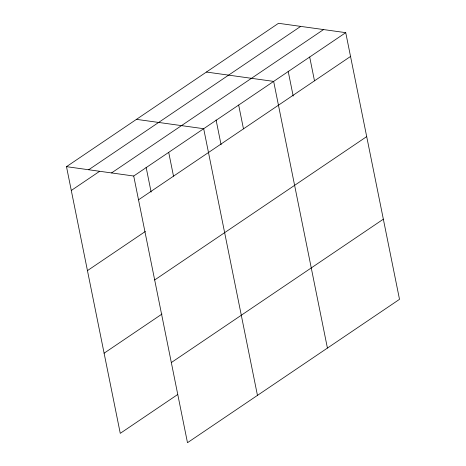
<?xml version="1.0" encoding="UTF-8"?>
<svg xmlns="http://www.w3.org/2000/svg" width="466" height="466" viewBox="0 0 466 466"><rect width="100%" height="100%" fill="white"/><g stroke="black" fill="none" stroke-linecap="round" stroke-linejoin="round"><path stroke-width="0.7" d="M177.563 394.597L120.263 433.345L66.492 166.665L278.511 23.3L345.737 32.655L399.508 299.335L187.489 442.7L133.719 176.02L345.737 32.655M88.68 169.752L300.692 26.387M71.292 190.466L99.642 171.296M111.537 172.933L323.55 29.568M138.519 199.827L350.537 56.456M87.451 270.618L145.357 231.462M154.677 279.973L366.695 136.608M104.104 353.193L162.005 314.037M171.331 362.554L383.343 219.183M206.421 72.044L273.653 81.399L327.423 348.079M136.456 119.354L203.683 128.709L257.459 395.389M66.492 166.665L133.719 176.02M309.692 57.027L314.492 80.834M288.169 71.216L293.178 96.043M238.668 105.054L243.468 128.861M216.084 119.96L221.088 144.786M168.704 152.365L173.503 176.171M146.12 167.271L151.124 192.097"/></g></svg>
